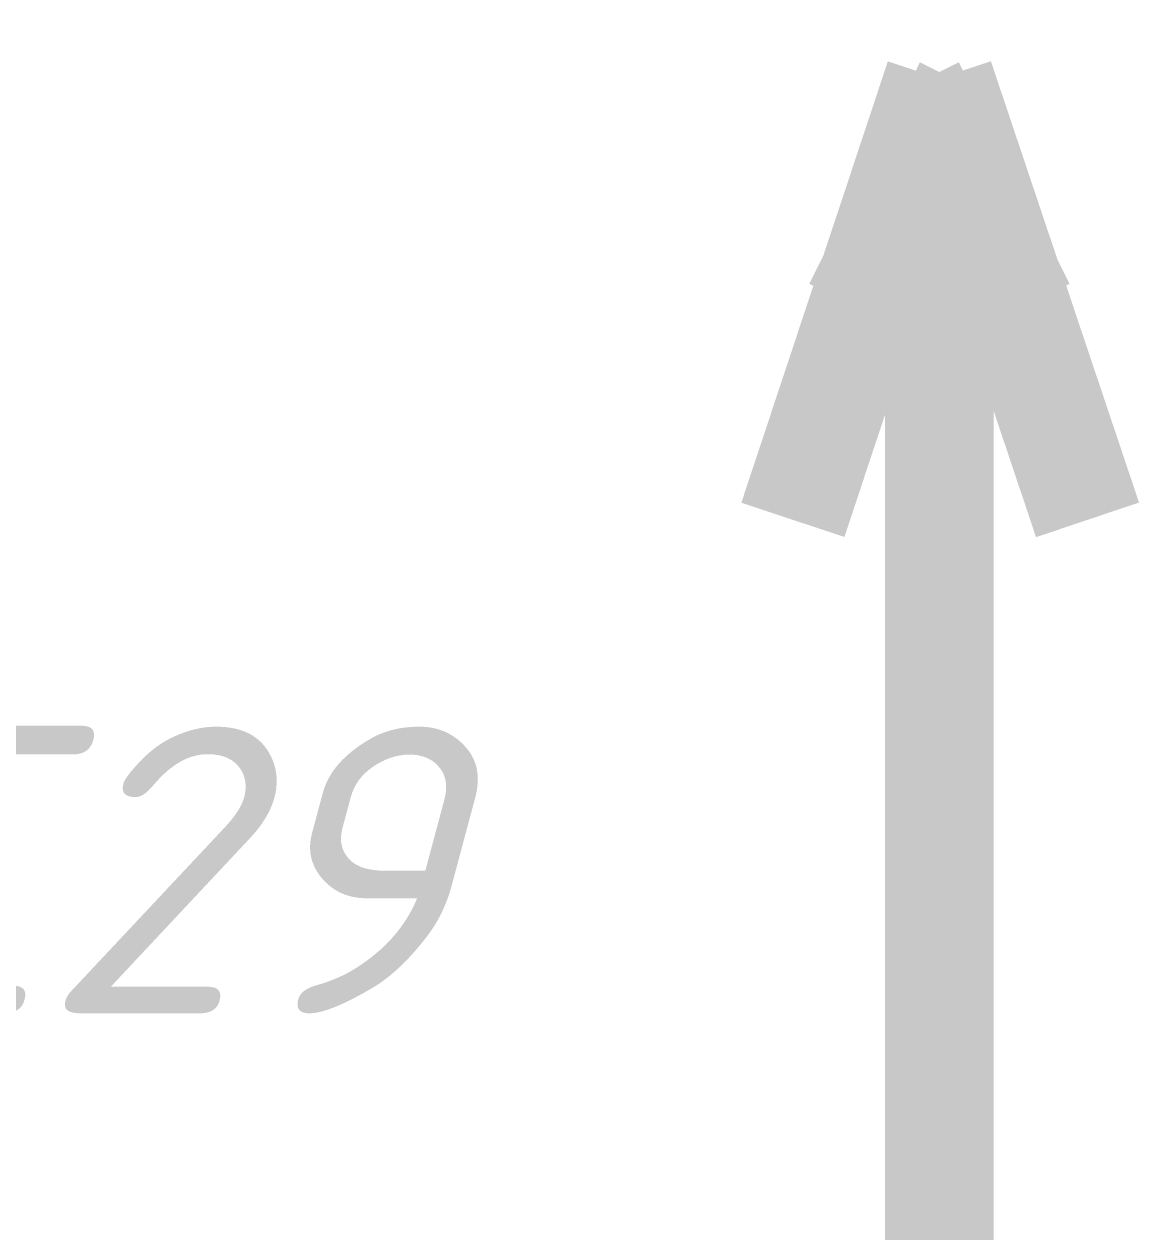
# Model space of a CAD drawing. Header units: inches. Extents: x 0 to 841, y 0 to 594.
# Drawn here: x 278.7 to 286.41, y 402.04 to 410.37 of the extents above; entities that cross this region are included whole.
import ezdxf

# ---------------------------------------------------------------- set-up
doc = ezdxf.new("R2010")
doc.units = ezdxf.units.IN
doc.layers.add('Sheet', color=255, linetype='Continuous')
doc.styles.get("Standard").update_dxf_attribs({"font": 'isocpeui.ttf'})

msp = doc.modelspace()

# ---------------------------------------------------------------- linework, layer by layer
at = {"layer": 'Sheet'}
for points in [[(284.0014, 406.9488, 0.7493, 0.7493, 0), (285.012, 409.9921, 0.7493, 0.7493, 0)], [(285.012, 407.4991, 0.7493, 0.7493, 0), (285.012, 409.9921, 0.7493, 0.7493, 0)], [(285.012, 409.9921, 0.7493, 0.7493, 0), (286.0339, 406.9488, 0.7493, 0.7493, 0)], [(285.012, 410.037, 0.2997, 0.2997, 0), (284.2485, 408.5098, 0.2997, 0.2997, 0)], [(285.012, 410.037, 0.2997, 0.2997, 0), (285.7756, 408.5098, 0.2997, 0.2997, 0)], [(285.012, 407.4991, 0.2997, 0.2997, 0), (285.012, 410.037, 0.2997, 0.2997, 0)], [(285.012, 407.4991, 0.7493, 0.7493, 0), (285.012, 397.4935, 0.7493, 0.7493, 0), (285.012, 392.4964, 0.7493, 0.7493, 0), (285.012, 392.4964, 0.7493, 0.7493, 0)]]:
    msp.add_lwpolyline(points, format="xyseb", dxfattribs=at)

# ---------------------------------------------------------------- texts
msp.add_text('C29', height=1.97641, dxfattribs=at).set_placement((277.3988, 403.5463))

doc.saveas('drawing.dxf')
